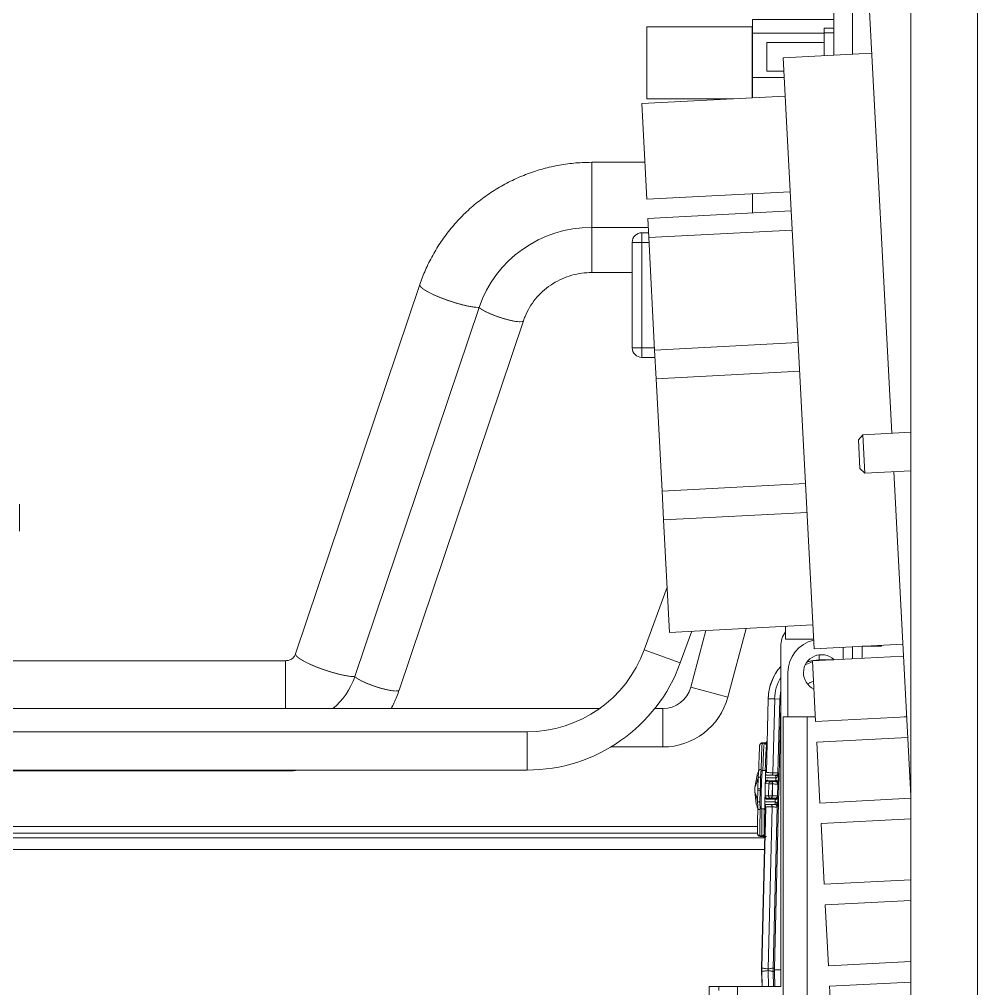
# Model space of a CAD drawing. Header units: millimetres. Extents: x -16985 to -606, y 2122 to 9380.
# Drawn here: x -7653.6 to -7453.6, y 5567.8 to 5770 of the extents above; entities that cross this region are included whole.
import ezdxf

# ---------------------------------------------------------------- set-up
doc = ezdxf.new("R2010")
doc.units = ezdxf.units.MM
for name, pattern in [('K5LT32768', [0]), ('K5LT32769', [0]), ('K5LT_THIN', [0])]:
    doc.linetypes.add(name, pattern=pattern)

msp = doc.modelspace()

# ---------------------------------------------------------------- linework, layer by layer
at = {"color": 7, "linetype": 'K5LT_THIN', "lineweight": 18}
for p, q in [((-7453.55, 4757.04), (-7453.55, 5798.19)), ((-7483.55, 5778.19), (-7483.55, 5762.56)), ((-7467.52, 5449.19), (-7467.52, 5778.19)), ((-7471.49, 5683.64), (-7476.25, 5774.46)), ((-7522.6, 5753.45), (-7522.6, 5768.45)), ((-7522.6, 5768.45), (-7500.6, 5768.45)), ((-7500.6, 5753.66), (-7500.6, 5768.45)), ((-7483.55, 5769.99), (-7500.55, 5769.99)), ((-7500.55, 5767.11), (-7500.55, 5769.99)), ((-7485.55, 5767.11), (-7500.55, 5767.11)), ((-7500.55, 5757.92), (-7500.55, 5767.11)), ((-7485.55, 5767.19), (-7485.55, 5768.19)), ((-7485.55, 5768.19), (-7483.55, 5768.19)), ((-7485.55, 5762.45), (-7485.55, 5767.19)), ((-7483.55, 5767.19), (-7485.55, 5767.19)), ((-7500.55, 5765.95), (-7500.6, 5765.95)), ((-7500.55, 5765.15), (-7500.6, 5765.15)), ((-7485.55, 5765.19), (-7497.55, 5765.19)), ((-7497.55, 5762.19), (-7497.55, 5765.19)), ((-7500.55, 5763.95), (-7500.6, 5763.95)), ((-7494.12, 5762.01), (-7475.64, 5762.97)), ((-7497.55, 5759.19), (-7497.55, 5762.19)), ((-7487.65, 5638.68), (-7494.12, 5762.01)), ((-7497.55, 5759.19), (-7493.97, 5759.19)), ((-7500.55, 5757.95), (-7500.6, 5757.95)), ((-7500.55, 5756.75), (-7500.6, 5756.75)), ((-7493.9, 5757.92), (-7500.55, 5757.92)), ((-7500.55, 5753.66), (-7500.55, 5757.92)), ((-7500.55, 5755.95), (-7500.6, 5755.95)), ((-7523.66, 5752.45), (-7493.7, 5754.02)), ((-7522.61, 5732.47), (-7523.66, 5752.45)), ((-7522.6, 5753.45), (-7504.48, 5753.45)), ((-7523.02, 5740.19), (-7534.1, 5740.19)), ((-7522.61, 5732.47), (-7492.65, 5734.04)), ((-7500.55, 5733.63), (-7500.55, 5729.62)), ((-7522.4, 5728.48), (-7492.44, 5730.05)), ((-7522.19, 5724.49), (-7522.4, 5728.48)), ((-7534.1, 5726.6), (-7522.3, 5726.6)), ((-7522.19, 5724.49), (-7492.23, 5726.06)), ((-7523.65, 5725.49), (-7523.65, 5723.49)), ((-7522.25, 5725.49), (-7523.65, 5725.49)), ((-7520.96, 5701.02), (-7522.19, 5724.49)), ((-7525.65, 5723.49), (-7523.65, 5723.49)), ((-7525.65, 5701.49), (-7525.65, 5723.49)), ((-7523.65, 5723.49), (-7523.65, 5701.49)), ((-7534.1, 5717.19), (-7525.65, 5717.19)), ((-7569.98, 5714.66), (-7595.91, 5637.62)), ((-7557.62, 5709.9), (-7583.55, 5632.86)), ((-7574.28, 5630.07), (-7548.35, 5707.11)), ((-7520.96, 5701.02), (-7491, 5702.59)), ((-7525.65, 5701.49), (-7523.65, 5701.49)), ((-7523.65, 5701.49), (-7523.65, 5699.49)), ((-7520.65, 5695.03), (-7520.96, 5701.02)), ((-7520.88, 5699.49), (-7523.65, 5699.49)), ((-7520.65, 5695.03), (-7490.69, 5696.6)), ((-7519.42, 5671.56), (-7520.65, 5695.03)), ((-7467.52, 5683.85), (-7477.48, 5683.33)), ((-7477.48, 5683.33), (-7478.42, 5682.28)), ((-7478.11, 5676.29), (-7478.42, 5682.28)), ((-7477.48, 5683.33), (-7477.06, 5675.34)), ((-7478.11, 5676.29), (-7477.06, 5675.34)), ((-7477.06, 5675.34), (-7467.52, 5675.84)), ((-7467.52, 5607.98), (-7471.07, 5675.65)), ((-7519.42, 5671.56), (-7489.46, 5673.13)), ((-7519.11, 5665.57), (-7519.42, 5671.56)), ((-7653.55, 5668.85), (-7653.55, 5665.85)), ((-7653.55, 5665.85), (-7653.55, 5663.22)), ((-7519.11, 5665.57), (-7489.15, 5667.14)), ((-7517.88, 5642.1), (-7519.11, 5665.57)), ((-7518.37, 5651.54), (-7523.13, 5638.46)), ((-7517.88, 5642.1), (-7487.92, 5643.67)), ((-7493.65, 5643.19), (-7493.65, 5643.37)), ((-7493.65, 5640.69), (-7493.65, 5643.19)), ((-7515.61, 5635.73), (-7513.2, 5642.34)), ((-7510.25, 5642.5), (-7513.43, 5630.63)), ((-7505.7, 5628.56), (-7501.85, 5642.94)), ((-7494.65, 5639.19), (-7494.65, 5568.19)), ((-7493.65, 5640.69), (-7487.76, 5640.69)), ((-7487.65, 5638.68), (-7469.18, 5639.64)), ((-7481.65, 5636.49), (-7481.65, 5638.99)), ((-7479.65, 5639.09), (-7479.65, 5636.59)), ((-7477.65, 5639.2), (-7477.65, 5636.7)), ((-7473.65, 5639.19), (-7477.65, 5639.19)), ((-7473.65, 5639.41), (-7473.65, 5639.19)), ((-7488.02, 5636.15), (-7469.05, 5637.15)), ((-7486.63, 5637.41), (-7486.62, 5636.35)), ((-7598.01, 5636.19), (-7773.22, 5636.19)), ((-7487.36, 5623.47), (-7488.02, 5636.15)), ((-7493.15, 5624.44), (-7493.15, 5633.69)), ((-7497.64, 5612.89), (-7497.27, 5628.25)), ((-7497.24, 5628.25), (-7497.61, 5612.87)), ((-7497.25, 5628.43), (-7497.27, 5628.25)), ((-7497.27, 5628.25), (-7497.24, 5628.25)), ((-7497.24, 5628.25), (-7495.91, 5628.21)), ((-7496.29, 5612.8), (-7495.91, 5628.21)), ((-7494.85, 5628.19), (-7495.91, 5628.21)), ((-7494.85, 5628.19), (-7495.23, 5612.75)), ((-7532.47, 5626.19), (-8027.83, 5626.19)), ((-7519.23, 5626.19), (-7520.96, 5626.19)), ((-7494.15, 5520.44), (-7494.15, 5624.44)), ((-7494.15, 5624.44), (-7489.15, 5624.44)), ((-7489.15, 5624.44), (-7489.15, 5524.44)), ((-7487.41, 5624.44), (-7489.15, 5624.44)), ((-7487.36, 5623.47), (-7468.38, 5624.46)), ((-7468.38, 5624.44), (-7468.91, 5624.44)), ((-7547.56, 5621.36), (-8029.61, 5621.36)), ((-7498.93, 5618.79), (-7498.99, 5618.68)), ((-7498.54, 5618.95), (-7498.48, 5619.05)), ((-7498.11, 5618.94), (-7498.54, 5618.95)), ((-7498, 5619.04), (-7498.11, 5618.94)), ((-7497.64, 5619.17), (-7497.63, 5619.17)), ((-7487.13, 5619.18), (-7468.16, 5620.17)), ((-7486.47, 5606.49), (-7487.13, 5619.18)), ((-7530.09, 5618.19), (-7519.23, 5618.19)), ((-7497.51, 5618.53), (-7497.62, 5618.42)), ((-8033.39, 5613.19), (-7598.01, 5613.19)), ((-8033.3, 5613.36), (-7547.56, 5613.36)), ((-7499.26, 5613.2), (-7499.29, 5613.1)), ((-7499.24, 5613.3), (-7499.28, 5612.88)), ((-7498.74, 5613.46), (-7498.87, 5611.89)), ((-7498.51, 5613.28), (-7498.38, 5613.28)), ((-7497.88, 5613.27), (-7498.38, 5613.28)), ((-7497.79, 5613.26), (-7497.82, 5612.28)), ((-7497.78, 5613.28), (-7497.63, 5613.42)), ((-7497.64, 5612.89), (-7497.61, 5612.87)), ((-7495.23, 5612.75), (-7495.14, 5612.69)), ((-7495.14, 5612.69), (-7495.2, 5610.51)), ((-7499.6, 5612.32), (-7500.06, 5609.75)), ((-7499.4, 5609.46), (-7499.37, 5611.78)), ((-7498.87, 5611.89), (-7498.9, 5609.45)), ((-7497.82, 5612.28), (-7497.96, 5606.25)), ((-7497.33, 5611.25), (-7497.33, 5611.05)), ((-7495.7, 5611.21), (-7497.33, 5611.25)), ((-7495.7, 5611.01), (-7497.33, 5611.05)), ((-7497.33, 5611.05), (-7496.62, 5610.97)), ((-7496.62, 5610.97), (-7496.56, 5610.96)), ((-7495.77, 5610.97), (-7495.7, 5611.01)), ((-7495.68, 5612.22), (-7495.74, 5612.26)), ((-7495.7, 5611.21), (-7495.68, 5611.21)), ((-7495.7, 5611.01), (-7495.69, 5611.01)), ((-7495.68, 5612.22), (-7495.69, 5611.72)), ((-7495.67, 5611.72), (-7495.69, 5611.72)), ((-7495.67, 5612.22), (-7495.68, 5612.22)), ((-7495.68, 5611.21), (-7495.67, 5611.72)), ((-7500.06, 5609.75), (-7500.08, 5608.88)), ((-7500.08, 5608.88), (-7499.75, 5606.29)), ((-7499.49, 5606.83), (-7499.4, 5609.14)), ((-7498.9, 5609.45), (-7499.4, 5609.46)), ((-7499.4, 5609.46), (-7499.4, 5609.14)), ((-7499.4, 5609.14), (-7498.91, 5609.12)), ((-7498.91, 5609.12), (-7499, 5606.69)), ((-7498.9, 5609.45), (-7498.91, 5609.12)), ((-7498.71, 5609.12), (-7498.91, 5609.12)), ((-7498.9, 5609.45), (-7498.7, 5609.45)), ((-7498.71, 5609.12), (-7498.7, 5609.45)), ((-7497.13, 5610.48), (-7497.86, 5610.56)), ((-7497.19, 5608.02), (-7497.13, 5610.48)), ((-7497.13, 5610.48), (-7496.64, 5610.47)), ((-7496.64, 5610.47), (-7496.39, 5610.46)), ((-7496.39, 5610.46), (-7496.45, 5608)), ((-7496.4, 5608), (-7496.34, 5610.46)), ((-7496.34, 5610.46), (-7496.39, 5610.46)), ((-7495.28, 5610.46), (-7495.34, 5607.95)), ((-7495.2, 5610.51), (-7495.28, 5610.46)), ((-7499, 5606.69), (-7498.94, 5605.12)), ((-7497.92, 5607.97), (-7497.19, 5608.02)), ((-7497.42, 5607.46), (-7496.71, 5607.51)), ((-7497.42, 5607.46), (-7497.42, 5607.26)), ((-7495.79, 5607.42), (-7497.42, 5607.46)), ((-7497.42, 5607.26), (-7495.79, 5607.22)), ((-7496.7, 5608.01), (-7497.19, 5608.02)), ((-7496.71, 5607.51), (-7496.65, 5607.5)), ((-7496.45, 5608), (-7496.7, 5608.01)), ((-7496.45, 5608), (-7496.4, 5608)), ((-7495.79, 5607.42), (-7495.85, 5607.46)), ((-7495.83, 5606.21), (-7495.81, 5606.71)), ((-7495.81, 5606.71), (-7495.79, 5606.7)), ((-7495.78, 5607.42), (-7495.79, 5607.42)), ((-7495.79, 5607.42), (-7495.79, 5607.22)), ((-7495.79, 5606.7), (-7495.78, 5607.22)), ((-7495.78, 5607.22), (-7495.79, 5607.22)), ((-7495.34, 5607.95), (-7495.26, 5607.89)), ((-7495.26, 5607.89), (-7495.31, 5605.71)), ((-7486.47, 5606.49), (-7467.52, 5607.49)), ((-7499.48, 5605.5), (-7499.45, 5605.4)), ((-7499.43, 5605.29), (-7499.45, 5605.76)), ((-7499.44, 5605.3), (-7499.43, 5605.3)), ((-7498.58, 5605.28), (-7498.7, 5605.28)), ((-7498.63, 5572.06), (-7497.82, 5605.63)), ((-7497.78, 5605.65), (-7498.59, 5572.06)), ((-7498.58, 5605.28), (-7498.08, 5605.27)), ((-7497.96, 5606.25), (-7497.99, 5605.27)), ((-7497.83, 5605.1), (-7497.97, 5605.25)), ((-7497.78, 5605.65), (-7497.82, 5605.63)), ((-7497.27, 5571.87), (-7496.46, 5605.66)), ((-7495.4, 5605.66), (-7496.21, 5572.06)), ((-7495.88, 5606.17), (-7495.83, 5606.21)), ((-7495.83, 5606.21), (-7495.81, 5606.21)), ((-7495.31, 5605.71), (-7495.4, 5605.66)), ((-7486.24, 5602.2), (-7467.52, 5603.18)), ((-7485.58, 5589.52), (-7486.24, 5602.2)), ((-8041.68, 5600.19), (-7499.49, 5600.19)), ((-7498.01, 5599.19), (-7900.55, 5599.19)), ((-7499.44, 5599.91), (-7499.39, 5599.8)), ((-7498.57, 5599.61), (-7499, 5599.63)), ((-7499, 5599.63), (-7498.95, 5599.52)), ((-7498.57, 5599.61), (-7498.47, 5599.5)), ((-7498.11, 5599.36), (-7498.12, 5599.35)), ((-7498.06, 5600.1), (-7497.96, 5599.99)), ((-7485.58, 5589.52), (-7467.52, 5590.46)), ((-7485.35, 5585.22), (-7467.52, 5586.16)), ((-7484.69, 5572.54), (-7485.35, 5585.22)), ((-7484.69, 5572.54), (-7467.52, 5573.44)), ((-7498.63, 5572.06), (-7498.59, 5572.06)), ((-7498.63, 5571.34), (-7498.63, 5572.06)), ((-7498.63, 5571.34), (-7498.63, 5572.06)), ((-7498.59, 5571.34), (-7498.63, 5571.34)), ((-7498.55, 5568.19), (-7498.63, 5571.34)), ((-7497.27, 5571.87), (-7497.27, 5571.53)), ((-7496.21, 5571.34), (-7496.21, 5572.06)), ((-7496.21, 5572.06), (-7495.97, 5572.06)), ((-7495.97, 5571.34), (-7496.21, 5571.34)), ((-7495.97, 5571.7), (-7495.97, 5572.06)), ((-7495.97, 5571.34), (-7495.97, 5571.7)), ((-7509.55, 5565.19), (-7509.55, 5568.19)), ((-7509.55, 5568.19), (-7507.55, 5568.19)), ((-7507.55, 5568.19), (-7507.55, 5567.33)), ((-7507.55, 5568.19), (-7503.65, 5568.19)), ((-7503.65, 5568.19), (-7503.65, 5548.19)), ((-7503.65, 5568.19), (-7494.65, 5568.19)), ((-7484.46, 5568.25), (-7467.52, 5569.13)), ((-7484.15, 5562.27), (-7484.46, 5568.25))]:
    msp.add_line(p, q, dxfattribs=at)
at = {"color": 8, "linetype": 'K5LT32768', "lineweight": 15, "true_color": 0x808080}
for p, q in [((-7479.65, 5762.76), (-7479.65, 5778.19)), ((-7534.1, 5726.6), (-7534.1, 5740.19)), ((-7534.1, 5717.19), (-7534.1, 5726.6)), ((-7522.14, 5723.49), (-7523.65, 5723.49)), ((-7520.99, 5701.49), (-7523.65, 5701.49)), ((-7515.61, 5635.73), (-7523.13, 5638.46)), ((-7486.61, 5637.41), (-7485.8, 5637.42)), ((-7598.01, 5626.19), (-7598.01, 5636.19)), ((-7488.01, 5635.92), (-7489.41, 5635.4)), ((-7483.56, 5636.39), (-7486.62, 5636.35)), ((-7486.62, 5636.23), (-7486.62, 5636.35)), ((-7505.7, 5628.56), (-7513.43, 5630.63)), ((-7494.85, 5628.19), (-7494.65, 5628.18)), ((-7519.23, 5618.19), (-7519.23, 5626.19)), ((-7494.65, 5626.78), (-7495.97, 5572.06)), ((-7547.56, 5613.36), (-7547.56, 5621.36)), ((-7598.01, 5613.19), (-7598.01, 5613.36)), ((-7499.28, 5612.88), (-7499.37, 5611.78)), ((-7497.83, 5611.77), (-7495.69, 5611.72)), ((-7495.68, 5612.22), (-7497.82, 5612.27)), ((-7499.45, 5605.76), (-7499.49, 5606.83)), ((-7495.81, 5606.71), (-7497.95, 5606.76)), ((-7495.83, 5606.21), (-7497.96, 5606.26)), ((-8040.64, 5601.57), (-7499.5, 5601.57)), ((-7498.03, 5596.79), (-7900.55, 5596.79)), ((-7498.59, 5571.34), (-7498.52, 5568.19)), ((-7497.19, 5568.19), (-7497.27, 5571.53)), ((-7496.21, 5571.34), (-7496.13, 5568.19)), ((-7495.97, 5571.34), (-7495.9, 5568.19))]:
    msp.add_line(p, q, dxfattribs=at)
at = {"color": 8, "linetype": 'K5LT32769', "true_color": 0x808080, "const_width": 0.18}
for points in [[(-7557.62, 5709.9), (-7558.56, 5709.96), (-7559.75, 5710.15), (-7561.14, 5710.47), (-7562.65, 5710.89), (-7564.2, 5711.4), (-7565.7, 5711.96), (-7567.07, 5712.54), (-7568.24, 5713.13), (-7569.15, 5713.67), (-7569.74, 5714.14), (-7569.99, 5714.53), (-7569.98, 5714.66)], [(-7548.35, 5707.11), (-7548.6, 5706.95), (-7549.19, 5706.91), (-7550.09, 5707), (-7551.22, 5707.24), (-7552.5, 5707.58), (-7553.82, 5708.01), (-7555.08, 5708.5), (-7556.19, 5709), (-7557.06, 5709.48), (-7557.62, 5709.9)], [(-7583.55, 5632.86), (-7584.49, 5632.91), (-7585.68, 5633.11), (-7587.07, 5633.42), (-7588.58, 5633.85), (-7590.13, 5634.35), (-7591.63, 5634.91), (-7593, 5635.5), (-7594.17, 5636.08), (-7595.08, 5636.62), (-7595.67, 5637.1), (-7595.92, 5637.48), (-7595.91, 5637.62)], [(-7486.62, 5636.35), (-7488.21, 5636.17), (-7489.18, 5635.91)], [(-7574.28, 5630.07), (-7574.53, 5629.9), (-7575.12, 5629.86), (-7576.02, 5629.96), (-7577.15, 5630.19), (-7578.43, 5630.53), (-7579.75, 5630.97), (-7581.01, 5631.45), (-7582.12, 5631.96), (-7582.99, 5632.44), (-7583.55, 5632.86)], [(-7494.65, 5629.81), (-7494.66, 5629.78), (-7494.85, 5628.19)]]:
    msp.add_lwpolyline(points, dxfattribs=at)
at = {"color": 7, "linetype": 'K5LT_THIN', "lineweight": 18}
for centre, radius, start, end in [((-7534.23, 5701.86), 24.73, 89.6935, 161.0337), ((-7523.65, 5723.49), 2, 90, 180), ((-7523.65, 5701.49), 2, 180, 270), ((-7489.65, 5639.19), 5, 143.1301, 180), ((-7486.15, 5633.69), 7, 103.1823, 180), ((-7547.56, 5647.36), 26, 270, 340), ((-7486.15, 5633.69), 3.75, 46.9076, 245.3982), ((-7547.56, 5647.36), 34, 270, 340), ((-7597.72, 5637.64), 14.95, 309.976, 341.3216), ((-7519.23, 5632.19), 6, 270, 345), ((-7519.23, 5632.19), 14, 270, 345), ((-7498.28, 5605.66), 0.5, 358.6547, 54.9212), ((-7498.99, 5600.12), 0.5, 178.6094, 205.1817), ((-7483.59, 5571.7), 15.01, 178.6202, 181.3798)]:
    msp.add_arc(centre, radius, start, end, dxfattribs=at)
at = {"color": 8, "linetype": 'K5LT32768', "lineweight": 15, "true_color": 0x808080}
for centre, radius, start, end in [((-7486.5, 5627.99), 10.75, 139.3897, 178.6185), ((-7486.5, 5627.99), 9.42, 149.9967, 178.6185), ((-7498.99, 5600.12), 0.5, 205.1841, 268.6304)]:
    msp.add_arc(centre, radius, start, end, dxfattribs=at)
at = {"color": 7, "linetype": 'K5LT_THIN', "lineweight": 18}
for points, knots in [([(-7534.1, 5740.19), (-7534.77, 5740.18), (-7536.59, 5740.15), (-7539.55, 5739.85), (-7542.96, 5739.2), (-7546.29, 5738.25), (-7549.51, 5737.01), (-7552.61, 5735.48), (-7555.55, 5733.67), (-7558.31, 5731.61), (-7560.87, 5729.31), (-7563.21, 5726.79), (-7565.3, 5724.06), (-7567.13, 5721.16), (-7568.65, 5718.17), (-7569.54, 5715.97), (-7569.93, 5714.81), (-7569.98, 5714.66)], [0, 0, 0, 0, 0.042469, 0.115744, 0.189037, 0.262327, 0.335609, 0.408879, 0.482132, 0.555365, 0.628574, 0.701757, 0.774913, 0.84804, 0.921139, 0.990331, 1, 1, 1, 1]), ([(-7548.35, 5707.11), (-7548.24, 5707.42), (-7547.89, 5708.39), (-7547.1, 5709.95), (-7545.87, 5711.71), (-7544.38, 5713.27), (-7542.69, 5714.61), (-7540.81, 5715.7), (-7538.79, 5716.51), (-7536.71, 5717.01), (-7535.13, 5717.18), (-7534.27, 5717.18), (-7534.1, 5717.19)], [0, 0, 0, 0, 0.052661, 0.168887, 0.285077, 0.401081, 0.516884, 0.632491, 0.74792, 0.863201, 0.972292, 1, 1, 1, 1]), ([(-7595.91, 5637.62), (-7595.93, 5637.56), (-7596.03, 5637.29), (-7596.32, 5636.86), (-7596.9, 5636.43), (-7597.5, 5636.21), (-7597.87, 5636.19), (-7598.01, 5636.19)], [0, 0, 0, 0, 0.081862, 0.366952, 0.627694, 0.862623, 1, 1, 1, 1]), ([(-7497.27, 5628.25), (-7497.22, 5628.94), (-7497.11, 5630.31), (-7496.44, 5632.28), (-7495.63, 5633.86), (-7494.91, 5634.67), (-7494.65, 5634.96)], [0, 0, 0, 0, 0.280331, 0.560662, 0.840993, 1, 1, 1, 1]), ([(-7575.98, 5626.19), (-7575.97, 5626.19), (-7575.48, 5626.99), (-7574.92, 5628.3), (-7574.44, 5629.62), (-7574.28, 5630.07)], [0, 0, 0, 0, 0.004504, 0.659957, 1, 1, 1, 1]), ([(-7497.59, 5619.01), (-7497.68, 5619), (-7498.01, 5618.99), (-7498.44, 5618.94), (-7498.84, 5618.86), (-7498.91, 5618.8), (-7498.94, 5618.76)], [0, 0, 0, 0, 0.108864, 0.400267, 0.697762, 1, 1, 1, 1]), ([(-7498.48, 5619.05), (-7498.55, 5619.04), (-7498.68, 5619.03), (-7498.84, 5618.93), (-7498.9, 5618.83), (-7498.93, 5618.78)], [0, 0, 0, 0, 0.354541, 0.709082, 1, 1, 1, 1]), ([(-7498.54, 5618.95), (-7498.55, 5618.83), (-7498.57, 5618.64), (-7498.62, 5617.4), (-7498.67, 5615.75), (-7498.72, 5614.2), (-7498.74, 5613.46)], [0, 0, 0, 0, 0.288, 0.499947, 0.760068, 1, 1, 1, 1]), ([(-7498.48, 5619.05), (-7498.46, 5619.05), (-7498.42, 5619.06), (-7498.11, 5619.07), (-7497.85, 5619.07), (-7497.65, 5619.07), (-7497.65, 5619.07)], [0, 0, 0, 0, 0.331046, 0.664222, 0.997654, 1, 1, 1, 1]), ([(-7498.38, 5613.28), (-7498.36, 5614.04), (-7498.31, 5615.63), (-7498.23, 5617.34), (-7498.16, 5618.62), (-7498.13, 5618.82), (-7498.11, 5618.94)], [0, 0, 0, 0, 0.240061, 0.500055, 0.71204, 1, 1, 1, 1]), ([(-7497.48, 5619.53), (-7497.49, 5619.46), (-7497.51, 5619.33), (-7497.63, 5619.17), (-7497.8, 5619.06), (-7497.93, 5619.05), (-7498, 5619.04)], [0, 0, 0, 0, 0.250573, 0.500447, 0.750275, 1, 1, 1, 1]), ([(-7497.51, 5618.53), (-7497.51, 5618.59), (-7497.53, 5618.73), (-7497.64, 5618.89), (-7497.8, 5619.01), (-7497.93, 5619.03), (-7498, 5619.04)], [0, 0, 0, 0, 0.25001, 0.499999, 0.749989, 1, 1, 1, 1]), ([(-7499.24, 5613.3), (-7499.22, 5613.91), (-7499.18, 5615.37), (-7499.12, 5617.11), (-7499.07, 5618.25), (-7499.06, 5618.39), (-7499.05, 5618.46)], [0, 0, 0, 0, 0.209977, 0.499899, 0.776594, 1, 1, 1, 1]), ([(-7499.05, 5618.46), (-7499.04, 5618.52), (-7499.03, 5618.6), (-7499, 5618.67), (-7498.99, 5618.68)], [0, 0, 0, 0, 0.811384, 1, 1, 1, 1]), ([(-7497.62, 5618.42), (-7497.63, 5618.36), (-7497.67, 5618.21), (-7497.74, 5617.08), (-7497.81, 5615.33), (-7497.86, 5613.86), (-7497.88, 5613.27)], [0, 0, 0, 0, 0.220657, 0.496836, 0.797473, 1, 1, 1, 1]), ([(-7598.01, 5613.19), (-7597.46, 5613.19), (-7596.59, 5613.19), (-7595.72, 5613.31), (-7595.4, 5613.36)], [0, 0, 0, 0, 0.627725, 1, 1, 1, 1]), ([(-7499.19, 5613.3), (-7499.21, 5613.26), (-7499.25, 5613.2), (-7499.36, 5612.96), (-7499.48, 5612.66), (-7499.56, 5612.44), (-7499.6, 5612.32)], [0, 0, 0, 0, 0.249603, 0.499665, 0.74969, 1, 1, 1, 1]), ([(-7498.74, 5613.46), (-7498.75, 5613.46), (-7498.77, 5613.46), (-7498.85, 5613.46), (-7498.96, 5613.46), (-7499.07, 5613.44), (-7499.15, 5613.41), (-7499.22, 5613.37), (-7499.23, 5613.33), (-7499.24, 5613.3)], [0, 0, 0, 0, 0.037064, 0.100772, 0.316777, 0.483041, 0.607389, 0.782335, 1, 1, 1, 1]), ([(-7499.24, 5613.3), (-7499.24, 5613.3), (-7499.24, 5613.3), (-7499.24, 5613.3), (-7499.24, 5613.3)], [0, 0, 0, 0, 0.485384, 1, 1, 1, 1]), ([(-7498.7, 5609.45), (-7498.68, 5610.11), (-7498.64, 5611.43), (-7498.55, 5612.66), (-7498.51, 5613.28)], [0, 0, 0, 0, 0.499837, 1, 1, 1, 1]), ([(-7497.82, 5612.28), (-7497.81, 5612.38), (-7497.81, 5612.61), (-7497.8, 5612.87), (-7497.79, 5613.06), (-7497.79, 5613.17), (-7497.78, 5613.26), (-7497.78, 5613.27), (-7497.78, 5613.28)], [0, 0, 0, 0, 0.200094, 0.432986, 0.562333, 0.699954, 0.845845, 1, 1, 1, 1]), ([(-7497.61, 5612.87), (-7497.58, 5612.87), (-7497.51, 5612.85), (-7497.17, 5612.83), (-7496.75, 5612.81), (-7496.43, 5612.8), (-7496.29, 5612.8)], [0, 0, 0, 0, 0.303016, 0.570747, 0.803101, 1, 1, 1, 1]), ([(-7496.29, 5612.8), (-7496.29, 5612.73), (-7496.3, 5612.64), (-7496.33, 5612.52), (-7496.36, 5612.44), (-7496.4, 5612.38), (-7496.46, 5612.32), (-7496.5, 5612.31), (-7496.53, 5612.3)], [0, 0, 0, 0, 0.239274, 0.367987, 0.49945, 0.630993, 0.759937, 1, 1, 1, 1]), ([(-7495.23, 5612.75), (-7495.25, 5612.75), (-7495.3, 5612.76), (-7495.58, 5612.77), (-7495.91, 5612.78), (-7496.17, 5612.79), (-7496.29, 5612.8)], [0, 0, 0, 0, 0.303961, 0.572011, 0.804052, 1, 1, 1, 1]), ([(-7495.14, 5612.69), (-7495.17, 5612.6), (-7495.2, 5612.45), (-7495.37, 5612.3), (-7495.51, 5612.24), (-7495.6, 5612.22), (-7495.65, 5612.22), (-7495.67, 5612.22)], [0, 0, 0, 0, 0.499181, 0.766423, 0.891872, 0.947042, 1, 1, 1, 1]), ([(-7495.67, 5611.72), (-7495.64, 5611.72), (-7495.59, 5611.73), (-7495.5, 5611.78), (-7495.36, 5611.9), (-7495.2, 5612.21), (-7495.17, 5612.5), (-7495.14, 5612.69)], [0, 0, 0, 0, 0.05305, 0.119703, 0.241936, 0.499573, 1, 1, 1, 1]), ([(-7500.06, 5609.75), (-7499.98, 5609.93), (-7499.83, 5610.26), (-7499.6, 5610.87), (-7499.45, 5611.47), (-7499.37, 5611.78)], [0, 0, 0, 0, 0.341921, 0.672474, 1, 1, 1, 1]), ([(-7499.37, 5611.78), (-7499.36, 5611.79), (-7499.33, 5611.82), (-7499.22, 5611.86), (-7499.06, 5611.89), (-7498.93, 5611.89), (-7498.87, 5611.89)], [0, 0, 0, 0, 0.241441, 0.5, 0.758559, 1, 1, 1, 1]), ([(-7497.86, 5610.56), (-7497.85, 5610.63), (-7497.83, 5610.75), (-7497.73, 5610.9), (-7497.6, 5610.99), (-7497.46, 5611.04), (-7497.38, 5611.05), (-7497.33, 5611.05)], [0, 0, 0, 0, 0.235183, 0.462853, 0.680624, 0.827703, 1, 1, 1, 1]), ([(-7497.85, 5611.02), (-7497.84, 5611.03), (-7497.78, 5611.11), (-7497.63, 5611.18), (-7497.46, 5611.24), (-7497.37, 5611.25), (-7497.33, 5611.25)], [0, 0, 0, 0, 0.06223, 0.527158, 0.780734, 1, 1, 1, 1]), ([(-7495.77, 5610.97), (-7495.78, 5610.97), (-7495.81, 5610.96), (-7495.98, 5610.96), (-7496.23, 5610.96), (-7496.45, 5610.96), (-7496.56, 5610.96)], [0, 0, 0, 0, 0.245589, 0.5, 0.75441, 1, 1, 1, 1]), ([(-7496.56, 5610.96), (-7496.54, 5610.96), (-7496.5, 5610.95), (-7496.45, 5610.9), (-7496.41, 5610.83), (-7496.37, 5610.73), (-7496.34, 5610.6), (-7496.34, 5610.5), (-7496.34, 5610.46)], [0, 0, 0, 0, 0.171942, 0.330545, 0.475793, 0.60767, 0.830417, 1, 1, 1, 1]), ([(-7496.53, 5612.3), (-7496.42, 5612.3), (-7496.2, 5612.29), (-7495.95, 5612.28), (-7495.78, 5612.27), (-7495.75, 5612.26), (-7495.74, 5612.26)], [0, 0, 0, 0, 0.245589, 0.5, 0.754411, 1, 1, 1, 1]), ([(-7495.7, 5611.01), (-7495.7, 5611.01), (-7495.7, 5611.02), (-7495.7, 5611.07), (-7495.7, 5611.13), (-7495.7, 5611.18), (-7495.7, 5611.21)], [0, 0, 0, 0, 0.25, 0.5, 0.75, 1, 1, 1, 1]), ([(-7495.69, 5611.01), (-7495.65, 5611), (-7495.58, 5611), (-7495.47, 5610.95), (-7495.38, 5610.89), (-7495.29, 5610.8), (-7495.22, 5610.67), (-7495.2, 5610.57), (-7495.2, 5610.51)], [0, 0, 0, 0, 0.100096, 0.213261, 0.345186, 0.499501, 0.702565, 1, 1, 1, 1]), ([(-7495.2, 5610.51), (-7495.2, 5610.59), (-7495.21, 5610.74), (-7495.29, 5610.92), (-7495.37, 5611.05), (-7495.47, 5611.13), (-7495.57, 5611.19), (-7495.64, 5611.2), (-7495.68, 5611.21)], [0, 0, 0, 0, 0.298172, 0.500463, 0.654768, 0.786694, 0.899873, 1, 1, 1, 1]), ([(-7499.49, 5606.83), (-7499.55, 5607.13), (-7499.67, 5607.75), (-7499.87, 5608.36), (-7500.01, 5608.71), (-7500.08, 5608.88)], [0, 0, 0, 0, 0.326452, 0.660608, 1, 1, 1, 1]), ([(-7498.7, 5605.28), (-7498.71, 5605.9), (-7498.74, 5607.14), (-7498.72, 5608.46), (-7498.71, 5609.12)], [0, 0, 0, 0, 0.500163, 1, 1, 1, 1]), ([(-7499, 5606.69), (-7499.06, 5606.69), (-7499.18, 5606.7), (-7499.34, 5606.74), (-7499.46, 5606.78), (-7499.48, 5606.81), (-7499.49, 5606.83)], [0, 0, 0, 0, 0.241441, 0.5, 0.758559, 1, 1, 1, 1]), ([(-7497.42, 5607.26), (-7497.51, 5607.28), (-7497.69, 5607.31), (-7497.87, 5607.41), (-7497.93, 5607.5), (-7497.93, 5607.51)], [0, 0, 0, 0, 0.459374, 0.937562, 1, 1, 1, 1]), ([(-7497.42, 5607.46), (-7497.46, 5607.46), (-7497.55, 5607.47), (-7497.68, 5607.53), (-7497.8, 5607.62), (-7497.9, 5607.78), (-7497.91, 5607.9), (-7497.92, 5607.97)], [0, 0, 0, 0, 0.173759, 0.320391, 0.531551, 0.758371, 1, 1, 1, 1]), ([(-7496.71, 5607.51), (-7496.68, 5607.51), (-7496.61, 5607.53), (-7496.53, 5607.64), (-7496.47, 5607.81), (-7496.46, 5607.93), (-7496.45, 5608)], [0, 0, 0, 0, 0.25, 0.5, 0.75, 1, 1, 1, 1]), ([(-7496.65, 5607.5), (-7496.63, 5607.51), (-7496.6, 5607.51), (-7496.55, 5607.55), (-7496.51, 5607.6), (-7496.46, 5607.68), (-7496.42, 5607.82), (-7496.41, 5607.94), (-7496.4, 5608)], [0, 0, 0, 0, 0.139846, 0.275521, 0.407025, 0.534356, 0.775426, 1, 1, 1, 1]), ([(-7496.65, 5607.5), (-7496.54, 5607.5), (-7496.31, 5607.49), (-7496.06, 5607.48), (-7495.89, 5607.47), (-7495.87, 5607.46), (-7495.85, 5607.46)], [0, 0, 0, 0, 0.24559, 0.5, 0.754411, 1, 1, 1, 1]), ([(-7495.34, 5607.95), (-7495.37, 5607.95), (-7495.41, 5607.96), (-7495.69, 5607.97), (-7496.03, 5607.99), (-7496.28, 5607.99), (-7496.4, 5608)], [0, 0, 0, 0, 0.303968, 0.57202, 0.804059, 1, 1, 1, 1]), ([(-7495.31, 5605.71), (-7495.33, 5605.9), (-7495.35, 5606.2), (-7495.49, 5606.52), (-7495.63, 5606.65), (-7495.72, 5606.69), (-7495.77, 5606.7), (-7495.79, 5606.7)], [0, 0, 0, 0, 0.499185, 0.766427, 0.891875, 0.947044, 1, 1, 1, 1]), ([(-7495.26, 5607.89), (-7495.27, 5607.83), (-7495.29, 5607.73), (-7495.37, 5607.61), (-7495.46, 5607.52), (-7495.56, 5607.46), (-7495.67, 5607.42), (-7495.74, 5607.42), (-7495.78, 5607.42)], [0, 0, 0, 0, 0.298163, 0.500464, 0.654766, 0.786692, 0.899872, 1, 1, 1, 1]), ([(-7495.78, 5607.22), (-7495.74, 5607.22), (-7495.66, 5607.23), (-7495.56, 5607.28), (-7495.46, 5607.37), (-7495.37, 5607.49), (-7495.29, 5607.66), (-7495.27, 5607.81), (-7495.26, 5607.89)], [0, 0, 0, 0, 0.100099, 0.213266, 0.34519, 0.4995, 0.702556, 1, 1, 1, 1]), ([(-7495.78, 5607.42), (-7495.78, 5607.41), (-7495.78, 5607.41), (-7495.78, 5607.36), (-7495.78, 5607.29), (-7495.78, 5607.24), (-7495.78, 5607.22)], [0, 0, 0, 0, 0.25, 0.5, 0.75, 1, 1, 1, 1]), ([(-7499.75, 5606.29), (-7499.71, 5606.18), (-7499.64, 5605.95), (-7499.53, 5605.64), (-7499.43, 5605.4), (-7499.4, 5605.33), (-7499.38, 5605.3)], [0, 0, 0, 0, 0.250097, 0.500188, 0.750049, 1, 1, 1, 1]), ([(-7499.49, 5600.14), (-7499.5, 5600.22), (-7499.51, 5600.38), (-7499.5, 5601.49), (-7499.48, 5603.13), (-7499.45, 5604.59), (-7499.44, 5605.3)], [0, 0, 0, 0, 0.245097, 0.5, 0.754903, 1, 1, 1, 1]), ([(-7499.44, 5605.3), (-7499.44, 5605.3), (-7499.44, 5605.3), (-7499.43, 5605.3), (-7499.43, 5605.29)], [0, 0, 0, 0, 0.514561, 1, 1, 1, 1]), ([(-7498.94, 5605.12), (-7498.99, 5605.12), (-7499.09, 5605.12), (-7499.23, 5605.14), (-7499.33, 5605.17), (-7499.41, 5605.23), (-7499.43, 5605.27), (-7499.43, 5605.29)], [0, 0, 0, 0, 0.219992, 0.396358, 0.608098, 0.778543, 1, 1, 1, 1]), ([(-7498.94, 5605.12), (-7498.95, 5604.38), (-7498.98, 5602.83), (-7499.01, 5601.17), (-7499.02, 5599.93), (-7499.01, 5599.74), (-7499, 5599.63)], [0, 0, 0, 0, 0.239931, 0.500053, 0.712013, 1, 1, 1, 1]), ([(-7498.57, 5599.61), (-7498.59, 5599.73), (-7498.61, 5599.93), (-7498.62, 5601.21), (-7498.61, 5602.92), (-7498.59, 5604.52), (-7498.58, 5605.28)], [0, 0, 0, 0, 0.287988, 0.499945, 0.75994, 1, 1, 1, 1]), ([(-7498.08, 5605.27), (-7498.08, 5604.68), (-7498.11, 5603.22), (-7498.11, 5601.47), (-7498.1, 5600.32), (-7498.07, 5600.17), (-7498.06, 5600.1)], [0, 0, 0, 0, 0.201093, 0.499935, 0.777707, 1, 1, 1, 1]), ([(-7497.97, 5605.25), (-7497.97, 5605.25), (-7497.97, 5605.27), (-7497.97, 5605.35), (-7497.97, 5605.47), (-7497.97, 5605.66), (-7497.97, 5605.92), (-7497.96, 5606.14), (-7497.96, 5606.25)], [0, 0, 0, 0, 0.154155, 0.300046, 0.437667, 0.567014, 0.799906, 1, 1, 1, 1]), ([(-7496.46, 5605.66), (-7496.6, 5605.66), (-7496.93, 5605.67), (-7497.34, 5605.67), (-7497.69, 5605.66), (-7497.75, 5605.65), (-7497.78, 5605.65)], [0, 0, 0, 0, 0.196894, 0.429247, 0.696979, 1, 1, 1, 1]), ([(-7495.88, 5606.17), (-7495.9, 5606.17), (-7495.92, 5606.16), (-7496.09, 5606.16), (-7496.35, 5606.16), (-7496.57, 5606.16), (-7496.68, 5606.17)], [0, 0, 0, 0, 0.245589, 0.5, 0.75441, 1, 1, 1, 1]), ([(-7496.68, 5606.17), (-7496.65, 5606.16), (-7496.61, 5606.15), (-7496.55, 5606.08), (-7496.52, 5606.02), (-7496.49, 5605.93), (-7496.46, 5605.82), (-7496.46, 5605.72), (-7496.46, 5605.66)], [0, 0, 0, 0, 0.240063, 0.369007, 0.50055, 0.632013, 0.760726, 1, 1, 1, 1]), ([(-7495.81, 5606.21), (-7495.79, 5606.2), (-7495.74, 5606.2), (-7495.65, 5606.17), (-7495.51, 5606.11), (-7495.36, 5605.95), (-7495.33, 5605.81), (-7495.31, 5605.71)], [0, 0, 0, 0, 0.053041, 0.119691, 0.241935, 0.499568, 1, 1, 1, 1]), ([(-7499.4, 5599.83), (-7499.37, 5599.8), (-7499.3, 5599.73), (-7498.91, 5599.63), (-7498.36, 5599.54), (-7497.88, 5599.5), (-7497.64, 5599.48)], [0, 0, 0, 0, 0.257041, 0.510105, 0.758045, 1, 1, 1, 1]), ([(-7499.39, 5599.81), (-7499.36, 5599.76), (-7499.31, 5599.65), (-7499.15, 5599.55), (-7499.02, 5599.53), (-7498.95, 5599.52)], [0, 0, 0, 0, 0.290918, 0.645459, 1, 1, 1, 1]), ([(-7498.95, 5599.52), (-7498.93, 5599.51), (-7498.89, 5599.5), (-7498.61, 5599.48), (-7498.29, 5599.47), (-7498.13, 5599.46)], [0, 0, 0, 0, 0.333211, 0.665679, 1, 1, 1, 1]), ([(-7498.47, 5599.5), (-7498.4, 5599.51), (-7498.27, 5599.52), (-7498.1, 5599.63), (-7497.98, 5599.8), (-7497.97, 5599.93), (-7497.96, 5599.99)], [0, 0, 0, 0, 0.25001, 0.5, 0.74999, 1, 1, 1, 1]), ([(-7497.78, 5599.46), (-7497.87, 5599.46), (-7498.12, 5599.47), (-7498.38, 5599.49), (-7498.44, 5599.5), (-7498.47, 5599.5)], [0, 0, 0, 0, 0.218028, 0.609357, 1, 1, 1, 1]), ([(-7498.47, 5599.5), (-7498.4, 5599.5), (-7498.27, 5599.48), (-7498.17, 5599.39), (-7498.12, 5599.35)], [0, 0, 0, 0, 0.505589, 1, 1, 1, 1]), ([(-7497.78, 5599.39), (-7497.79, 5599.39), (-7497.94, 5599.38), (-7498, 5599.38), (-7498.06, 5599.37)], [0, 0, 0, 0, 0.095499, 1, 1, 1, 1]), ([(-7498.59, 5572.06), (-7498.57, 5572.06), (-7498.53, 5572.05), (-7498.27, 5572.02), (-7497.86, 5571.96), (-7497.47, 5571.9), (-7497.27, 5571.87)], [0, 0, 0, 0, 0.228648, 0.471427, 0.728501, 1, 1, 1, 1]), ([(-7497.27, 5571.53), (-7497.47, 5571.51), (-7497.84, 5571.45), (-7498.25, 5571.39), (-7498.52, 5571.35), (-7498.57, 5571.34), (-7498.59, 5571.34)], [0, 0, 0, 0, 0.265044, 0.506225, 0.757137, 1, 1, 1, 1]), ([(-7496.21, 5572.06), (-7496.22, 5572.06), (-7496.26, 5572.06), (-7496.47, 5572.02), (-7496.8, 5571.96), (-7497.11, 5571.9), (-7497.27, 5571.87)], [0, 0, 0, 0, 0.239024, 0.482179, 0.725964, 1, 1, 1, 1]), ([(-7497.27, 5571.53), (-7497.11, 5571.5), (-7496.8, 5571.45), (-7496.47, 5571.39), (-7496.26, 5571.35), (-7496.22, 5571.34), (-7496.21, 5571.34)], [0, 0, 0, 0, 0.273995, 0.517779, 0.76095, 1, 1, 1, 1]), ([(-7495.97, 5571.7), (-7495.88, 5571.7), (-7495.7, 5571.7), (-7495.13, 5571.7), (-7494.68, 5571.7), (-7494.65, 5571.7)], [0, 0, 0, 0, 0.467931, 0.963676, 1, 1, 1, 1])]:
    msp.add_open_spline(points, degree=3, knots=knots, dxfattribs=at)
at = {"color": 8, "linetype": 'K5LT32768', "lineweight": 15, "true_color": 0x808080}
for points, knots in [([(-7488.95, 5631.3), (-7488.8, 5631.44), (-7488.47, 5631.73), (-7488.04, 5631.82), (-7487.8, 5631.87)], [0, 0, 0, 0, 0.456911, 1, 1, 1, 1]), ([(-7498.99, 5618.68), (-7498.98, 5618.7), (-7498.95, 5618.74), (-7498.9, 5618.81), (-7498.81, 5618.87), (-7498.7, 5618.93), (-7498.6, 5618.94), (-7498.54, 5618.95)], [0, 0, 0, 0, 0.103824, 0.290438, 0.47714, 0.660043, 1, 1, 1, 1]), ([(-7497.78, 5612.36), (-7497.68, 5612.35), (-7497.41, 5612.33), (-7496.87, 5612.31), (-7496.53, 5612.3)], [0, 0, 0, 0, 0.378746, 1, 1, 1, 1]), ([(-7497.93, 5606.17), (-7497.83, 5606.17), (-7497.56, 5606.18), (-7497.02, 5606.17), (-7496.68, 5606.17)], [0, 0, 0, 0, 0.379925, 1, 1, 1, 1])]:
    msp.add_open_spline(points, degree=3, knots=knots, dxfattribs=at)
at = {"color": 7, "linetype": 'K5LT_THIN', "lineweight": 18}
for points in [[(-7498.11, 5618.94), (-7498.04, 5618.93), (-7497.91, 5618.91), (-7497.75, 5618.79), (-7497.64, 5618.62), (-7497.63, 5618.49), (-7497.62, 5618.42)], [(-7495.74, 5612.26), (-7495.67, 5612.27), (-7495.54, 5612.28), (-7495.37, 5612.39), (-7495.25, 5612.55), (-7495.23, 5612.68), (-7495.23, 5612.75)], [(-7496.62, 5610.97), (-7496.69, 5610.96), (-7496.82, 5610.95), (-7496.98, 5610.84), (-7497.1, 5610.67), (-7497.12, 5610.54), (-7497.13, 5610.48)], [(-7496.39, 5610.46), (-7496.39, 5610.52), (-7496.4, 5610.65), (-7496.45, 5610.82), (-7496.53, 5610.94), (-7496.59, 5610.96), (-7496.62, 5610.97)], [(-7495.28, 5610.46), (-7495.29, 5610.52), (-7495.3, 5610.65), (-7495.41, 5610.82), (-7495.57, 5610.94), (-7495.7, 5610.96), (-7495.77, 5610.97)], [(-7495.68, 5611.21), (-7495.68, 5611.18), (-7495.68, 5611.13), (-7495.69, 5611.07), (-7495.69, 5611.02), (-7495.69, 5611.01), (-7495.69, 5611.01)], [(-7495.67, 5611.72), (-7495.67, 5611.79), (-7495.67, 5611.92), (-7495.67, 5612.08), (-7495.67, 5612.2), (-7495.67, 5612.21), (-7495.67, 5612.22)], [(-7496.34, 5610.46), (-7496.19, 5610.46), (-7495.89, 5610.45), (-7495.56, 5610.45), (-7495.33, 5610.45), (-7495.3, 5610.45), (-7495.28, 5610.46)], [(-7497.19, 5608.02), (-7497.18, 5607.95), (-7497.17, 5607.82), (-7497.06, 5607.65), (-7496.9, 5607.53), (-7496.77, 5607.51), (-7496.71, 5607.51)], [(-7495.34, 5607.95), (-7495.35, 5607.88), (-7495.37, 5607.75), (-7495.49, 5607.59), (-7495.66, 5607.48), (-7495.79, 5607.47), (-7495.85, 5607.46)], [(-7495.79, 5606.7), (-7495.79, 5606.64), (-7495.8, 5606.51), (-7495.8, 5606.35), (-7495.81, 5606.23), (-7495.81, 5606.21), (-7495.81, 5606.21)], [(-7496.46, 5605.66), (-7496.31, 5605.66), (-7496.01, 5605.66), (-7495.68, 5605.65), (-7495.45, 5605.65), (-7495.41, 5605.66), (-7495.4, 5605.66)], [(-7495.4, 5605.66), (-7495.4, 5605.72), (-7495.41, 5605.85), (-7495.53, 5606.02), (-7495.69, 5606.14), (-7495.82, 5606.16), (-7495.88, 5606.17)], [(-7498.06, 5600.1), (-7498.07, 5600.04), (-7498.09, 5599.91), (-7498.21, 5599.74), (-7498.38, 5599.63), (-7498.51, 5599.62), (-7498.57, 5599.61)]]:
    msp.add_open_spline(points, degree=3, dxfattribs=at)

doc.saveas('drawing.dxf')
